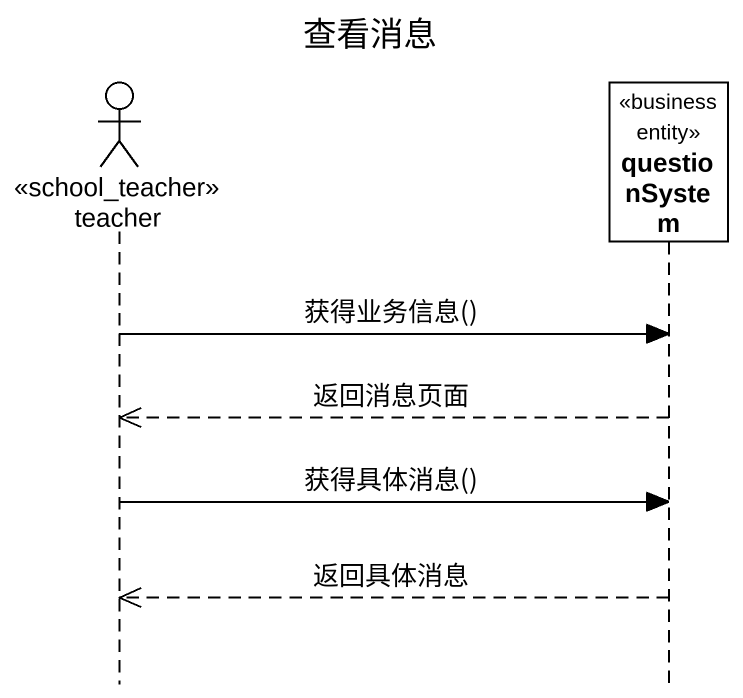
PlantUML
@startuml
title 查看消息
hide footbox
actor teacher <<school_teacher>>
participant questionSystem <<business entity>>

teacher -> questionSystem : 获得业务信息()
questionSystem -->> teacher : 返回消息页面
teacher -> questionSystem : 获得具体消息()
questionSystem -->> teacher : 返回具体消息
@enduml
